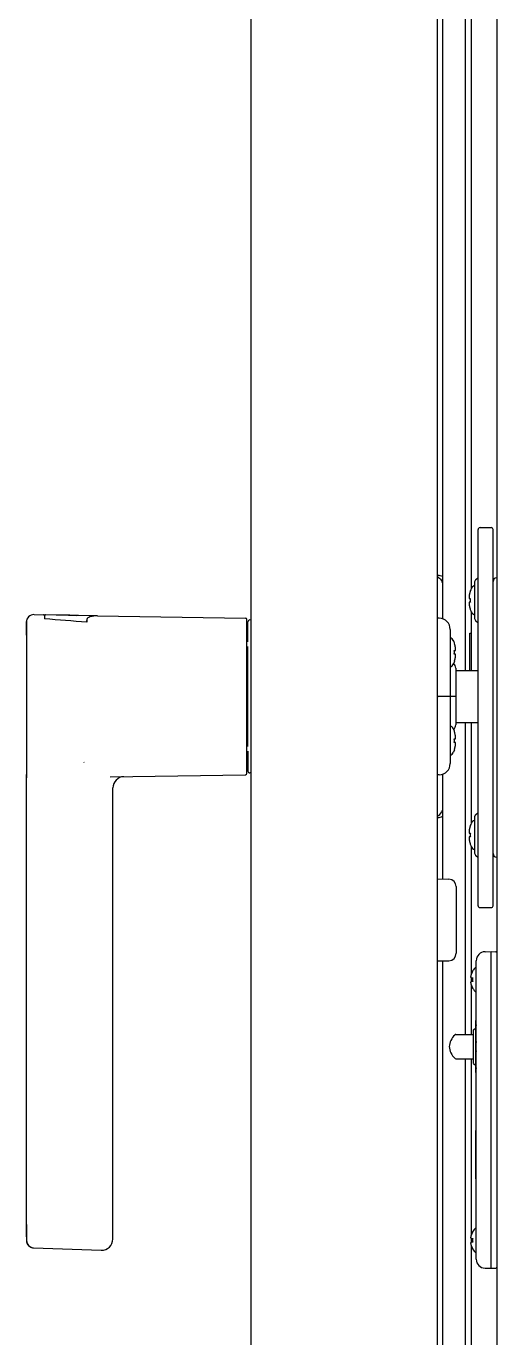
# Model space of a CAD drawing. Header units: millimetres. Extents: x 2482 to 7241, y 2335 to 6851.
# Drawn here: x 3770.6 to 3897, y 4510.7 to 4862.8 of the extents above; entities that cross this region are included whole.
import ezdxf

# ---------------------------------------------------------------- set-up
doc = ezdxf.new("R2010")
doc.units = ezdxf.units.MM
doc.header["$LTSCALE"] = 669.9
doc.layers.get('0').update_dxf_attribs({"linetype": 'CONTINUOUS'})
for name, color, linetype in [('02___PRT_ALL_AXES', 7, 'CONTINUOUS'), ('ASSI', 7, 'CONTINUOUS'), ('GEOM', 7, 'CONTINUOUS')]:
    doc.layers.add(name, color=color, linetype=linetype)

msp = doc.modelspace()

# ---------------------------------------------------------------- linework, layer by layer
at = {"color": 7, "linetype": 'Continuous'}
for p, q in [((3830.95, 5500.37), (3830.95, 3865.37)), ((3880.95, 5453.05), (3880.95, 3865.37)), ((3890.05, 5426.12), (3890.05, 4711.73)), ((3889.84, 4711.2), (3889.86, 4711.2)), ((3889.51, 4709.63), (3889.51, 4709.61)), ((3889.51, 4709.2), (3889.86, 4709.2)), ((3889.86, 4708.2), (3889.51, 4708.2)), ((3889.51, 4707.77), (3889.51, 4707.7)), ((3772.71, 4704.82), (3775.23, 4704.78)), ((3775.51, 4704.58), (3775.52, 4703.68)), ((3778.64, 4704.72), (3775.75, 4704.77)), ((3789.76, 4704.54), (3829.51, 4703.87)), ((3829.85, 4662.21), (3829.85, 4703.52)), ((3830.95, 4703.38), (3830.66, 4703.39)), ((3889.86, 4706.2), (3889.84, 4706.2)), ((3890.05, 4705.67), (3890.05, 4689.87)), ((3830.15, 4697.51), (3830.15, 4702.89)), ((3889.7, 4689.87), (3889.7, 4699.87)), ((3889.7, 4699.87), (3890.05, 4699.86)), ((3830.15, 4669.45), (3830.15, 4696.29)), ((3885.56, 4697.22), (3885.31, 4697.84)), ((3885.55, 4697.21), (3885.56, 4697.21)), ((3885.55, 4695.21), (3885.89, 4695.21)), ((3885.89, 4694.21), (3885.55, 4694.21)), ((3885.89, 4695.28), (3885.9, 4695.3)), ((3885.89, 4694.14), (3885.89, 4694.21)), ((3885.56, 4692.21), (3885.31, 4691.58)), ((3885.56, 4692.21), (3885.55, 4692.21)), ((3885.95, 4689.87), (3891.95, 4689.87)), ((3881.49, 4682.87), (3881.2, 4682.87)), ((3885.95, 4675.87), (3891.95, 4675.87)), ((3890.05, 4675.87), (3890.05, 4648.73)), ((3885.56, 4673.53), (3885.31, 4674.15)), ((3885.55, 4673.52), (3885.56, 4673.52)), ((3830.15, 4668.22), (3830.15, 4662.85)), ((3885.56, 4668.52), (3885.31, 4667.9)), ((3885.55, 4671.52), (3885.89, 4671.52)), ((3885.89, 4670.52), (3885.55, 4670.52)), ((3885.56, 4668.52), (3885.55, 4668.52)), ((3885.89, 4671.59), (3885.9, 4671.62)), ((3885.89, 4670.45), (3885.89, 4670.52)), ((3793.11, 4661.26), (3829.51, 4661.86)), ((3830.95, 4662.35), (3830.66, 4662.35)), ((3793.87, 4537.23), (3793.87, 4658.32)), ((3889.84, 4648.2), (3889.86, 4648.2)), ((3889.51, 4646.63), (3889.51, 4646.61)), ((3889.51, 4646.2), (3889.86, 4646.2)), ((3889.86, 4645.2), (3889.51, 4645.2)), ((3889.51, 4644.77), (3889.51, 4644.7)), ((3889.86, 4643.2), (3889.84, 4643.2)), ((3890.05, 4642.67), (3890.05, 4608.19)), ((3893.81, 4614.34), (3895.45, 4614.37)), ((3895.45, 4529.37), (3895.45, 4614.37)), ((3895.45, 4614.37), (3896.71, 4614.35)), ((3890.47, 4609.17), (3890.51, 4609.17)), ((3889.95, 4607.44), (3889.96, 4607.37)), ((3889.95, 4606.3), (3889.95, 4606.28)), ((3889.96, 4607.37), (3890.51, 4607.37)), ((3890.51, 4606.37), (3889.96, 4606.37)), ((3890.05, 4607.37), (3890.05, 4606.37)), ((3890.05, 4605.54), (3890.05, 4592.12)), ((3890.51, 4604.57), (3890.47, 4604.57)), ((3891.2, 4595.85), (3891.21, 4595.87)), ((3891.2, 4595.85), (3891.2, 4581.89)), ((3891.21, 4595.87), (3891.45, 4595.87)), ((3890.7, 4593.37), (3891.2, 4593.87)), ((3890.7, 4584.37), (3890.7, 4593.37)), ((3890.05, 4585.62), (3890.05, 4538.19)), ((3890.7, 4584.37), (3891.2, 4583.87)), ((3891.2, 4581.88), (3891.21, 4581.87)), ((3891.45, 4581.87), (3891.21, 4581.87)), ((3890.47, 4539.17), (3890.51, 4539.17)), ((3889.95, 4537.44), (3889.96, 4537.37)), ((3889.95, 4536.3), (3889.95, 4536.28)), ((3889.96, 4537.37), (3890.51, 4537.37)), ((3890.51, 4536.37), (3889.96, 4536.37)), ((3890.05, 4537.37), (3890.05, 4536.37)), ((3890.05, 4535.54), (3890.05, 3959.62)), ((3890.51, 4534.57), (3890.47, 4534.57)), ((3895.45, 4529.37), (3896.71, 4529.39))]:
    msp.add_line(p, q, dxfattribs=at)
at = {"linetype": 'Continuous'}
msp.add_line((3896.95, 5499.77), (3896.95, 3837.47), dxfattribs=at)
at = {"color": 7, "linetype": 'Continuous'}
for centre, radius, start, end in [((3896.52, 4708.87), 7.05, 167.713, 168.5545), ((3896.51, 4708.88), 7.04, 166.9813, 167.713), ((3896.5, 4708.88), 7.04, 165.9864, 166.9813), ((3896.49, 4708.88), 7.03, 165.4184, 165.9863), ((3896.49, 4708.88), 7.02, 164.1457, 165.4184), ((3896.48, 4708.88), 7.02, 163.8618, 164.1456), ((3896.48, 4708.89), 7.01, 162.3052, 163.8619), ((3896.47, 4708.89), 7.01, 160.741, 162.3051), ((3896.45, 4708.9), 7, 155.2801, 160.8179), ((3891.46, 4711.2), 1.5, 109.7221, 155.2801), ((3893.78, 4709.45), 4.27, 178.909, 179.4642), ((3893.78, 4709.45), 4.28, 179.464, 180.4068), ((3893.78, 4709.45), 4.27, 180.4067, 180.8922), ((3893.77, 4709.45), 4.26, 180.8923, 181.3639), ((3893.77, 4707.95), 4.26, 178.6361, 179.1077), ((3893.78, 4707.95), 4.27, 179.1077, 179.5933), ((3893.78, 4707.95), 4.28, 179.5932, 180.1029), ((3893.78, 4707.95), 4.28, 180.1029, 180.536), ((3893.78, 4707.95), 4.27, 180.5359, 181.091), ((3896.65, 4708.85), 7.19, 171.7035, 173.2535), ((3893.68, 4709.45), 4.18, 176.6153, 177.5762), ((3893.74, 4709.45), 4.24, 177.8846, 178.5233), ((3893.76, 4709.45), 4.26, 178.523, 178.9089), ((3893.75, 4709.45), 4.24, 181.3637, 181.9484), ((3893.73, 4709.45), 4.22, 181.9486, 182.3513), ((3893.68, 4709.44), 4.18, 182.3502, 183.3845), ((3893.68, 4707.95), 4.18, 176.6155, 177.6498), ((3893.73, 4707.95), 4.22, 177.6487, 178.0514), ((3893.75, 4707.95), 4.24, 178.0516, 178.6363), ((3893.76, 4707.95), 4.26, 181.091, 181.477), ((3893.74, 4707.95), 4.24, 181.4767, 182.1153), ((3893.72, 4707.95), 4.21, 182.1156, 182.4248), ((3896.65, 4708.54), 7.19, 186.7465, 188.2965), ((3896.6, 4708.86), 7.14, 171.146, 171.7019), ((3896.6, 4708.53), 7.14, 188.2981, 188.854), ((3896.57, 4708.86), 7.11, 170.1319, 171.1462), ((3896.57, 4708.53), 7.11, 188.8538, 189.8681), ((3896.55, 4708.87), 7.09, 169.4086, 170.1316), ((3896.55, 4708.53), 7.09, 189.8684, 190.5914), ((3896.53, 4708.87), 7.07, 168.5546, 169.4087), ((3896.53, 4708.52), 7.07, 190.5913, 191.4454), ((3896.52, 4708.52), 7.05, 191.4455, 192.287), ((3896.51, 4708.52), 7.04, 192.287, 193.0187), ((3896.5, 4708.52), 7.04, 193.0187, 194.0136), ((3897.01, 4708.7), 7.17, 176.0041, 178.6706), ((3897.02, 4708.7), 7.18, 178.6697, 181.3303), ((3897.01, 4708.7), 7.17, 181.3294, 183.9959), ((3449.21, 428.41), 4287.7, 85.48322, 85.63542), ((3829.5, 4703.52), 0.35, 0.0051, 89.0452), ((3830.65, 4702.89), 0.5, 89.5, 180), ((3896.49, 4708.51), 7.03, 194.0137, 194.5816), ((3896.49, 4708.51), 7.02, 194.5816, 195.8543), ((3896.48, 4708.51), 7.02, 195.8544, 196.1382), ((3896.48, 4708.51), 7.01, 196.1381, 197.6948), ((3896.47, 4708.51), 7.01, 197.6949, 199.259), ((3896.45, 4708.5), 7, 199.1821, 204.7199), ((3891.46, 4706.2), 1.5, 204.7199, 250.2779), ((3883.95, 4697.21), 1.5, 24.7199, 70.2058), ((3878.93, 4694.9), 7.01, 17.6949, 19.259), ((3878.93, 4694.9), 7.01, 16.1381, 17.6948), ((3878.92, 4694.9), 7.02, 15.8544, 16.1382), ((3878.92, 4694.9), 7.02, 14.5816, 15.8543), ((3878.91, 4694.89), 7.03, 14.0137, 14.5816), ((3878.9, 4694.89), 7.04, 13.0187, 14.0136), ((3878.89, 4694.89), 7.04, 12.287, 13.0187), ((3878.88, 4694.89), 7.05, 11.4455, 12.287), ((3878.87, 4694.89), 7.07, 10.5913, 11.4454), ((3878.4, 4694.71), 7.16, 2.6647, 3.9969), ((3878.39, 4694.71), 7.18, 1.3328, 2.6648), ((3878.39, 4694.71), 7.18, 357.335, 358.667), ((3878.4, 4694.71), 7.16, 356.0031, 357.3351), ((3878.38, 4694.71), 7.18, 358.6669, 1.3329), ((3878.92, 4694.53), 7.02, 344.1457, 345.4184), ((3878.91, 4694.53), 7.03, 345.4184, 345.9863), ((3878.9, 4694.53), 7.04, 345.9864, 346.9813), ((3878.89, 4694.53), 7.04, 346.9813, 347.713), ((3878.88, 4694.53), 7.05, 347.713, 348.5545), ((3878.87, 4694.54), 7.07, 348.5546, 349.4087), ((3878.85, 4694.88), 7.09, 9.8684, 10.5914), ((3878.85, 4694.54), 7.09, 349.4086, 350.1316), ((3878.83, 4694.88), 7.11, 8.8538, 9.8681), ((3878.83, 4694.54), 7.11, 350.1319, 351.1462), ((3878.8, 4694.87), 7.14, 8.2981, 8.854), ((3878.8, 4694.55), 7.14, 351.146, 351.7019), ((3878.75, 4694.87), 7.19, 6.7465, 8.2965), ((3878.75, 4694.56), 7.19, 351.7035, 353.2535), ((3881.72, 4695.47), 4.18, 2.3502, 3.3845), ((3881.68, 4695.46), 4.22, 1.9486, 2.3513), ((3881.72, 4695.46), 4.18, 356.6153, 357.5762), ((3881.68, 4693.96), 4.21, 2.1156, 2.4248), ((3881.68, 4693.96), 4.22, 357.6487, 358.0514), ((3881.72, 4693.96), 4.18, 356.6155, 357.6498), ((3881.65, 4695.46), 4.24, 1.3637, 1.9484), ((3881.64, 4695.46), 4.26, 0.8923, 1.3639), ((3881.62, 4695.46), 4.27, 0.4067, 0.8922), ((3881.62, 4695.46), 4.28, 359.464, 0.4068), ((3881.63, 4695.46), 4.27, 358.909, 359.4642), ((3881.64, 4695.46), 4.26, 358.523, 358.9089), ((3881.66, 4695.46), 4.24, 357.8846, 358.5233), ((3881.66, 4693.96), 4.24, 1.4767, 2.1153), ((3881.64, 4693.96), 4.26, 1.091, 1.477), ((3881.63, 4693.96), 4.27, 0.5359, 1.091), ((3881.62, 4693.96), 4.28, 0.1029, 0.536), ((3881.62, 4693.96), 4.28, 359.5932, 0.1029), ((3881.62, 4693.96), 4.27, 359.1077, 359.5933), ((3881.64, 4693.96), 4.26, 358.6361, 359.1077), ((3881.65, 4693.96), 4.24, 358.0516, 358.6363), ((3883.95, 4692.21), 1.5, 289.7942, 335.2801), ((3878.93, 4694.52), 7.01, 340.741, 342.3051), ((3878.93, 4694.52), 7.01, 342.3052, 343.8619), ((3878.92, 4694.53), 7.02, 343.8618, 344.1456), ((3881.2, 4683.12), 0.25, 180, 270), ((3881.2, 4682.62), 0.25, 90, 180), ((3883.95, 4673.52), 1.5, 24.7199, 70.2058), ((3878.93, 4671.21), 7.01, 17.6949, 19.259), ((3878.93, 4671.21), 7.01, 16.1381, 17.6948), ((3878.92, 4671.21), 7.02, 15.8544, 16.1382), ((3878.92, 4671.21), 7.02, 14.5816, 15.8543), ((3878.91, 4671.21), 7.03, 14.0137, 14.5816), ((3878.9, 4671.21), 7.04, 13.0187, 14.0136), ((3878.89, 4671.2), 7.04, 12.287, 13.0187), ((3878.88, 4671.2), 7.05, 11.4455, 12.287), ((3878.87, 4671.2), 7.07, 10.5913, 11.4454), ((3878.85, 4671.2), 7.09, 9.8684, 10.5914), ((3878.83, 4671.19), 7.11, 8.8538, 9.8681), ((3878.8, 4671.19), 7.14, 8.2981, 8.854), ((3878.75, 4671.18), 7.19, 6.7465, 8.2965), ((3881.72, 4671.78), 4.18, 2.3502, 3.3845), ((3881.68, 4671.78), 4.22, 1.9486, 2.3513), ((3881.65, 4671.77), 4.24, 1.3637, 1.9484), ((3881.64, 4671.77), 4.26, 0.8923, 1.3639), ((3881.62, 4671.77), 4.27, 0.4067, 0.8922), ((3881.62, 4671.77), 4.28, 359.464, 0.4068), ((3881.63, 4671.77), 4.27, 358.909, 359.4642), ((3881.64, 4671.77), 4.26, 358.523, 358.9089), ((3881.66, 4671.77), 4.24, 357.8846, 358.5233), ((3878.4, 4671.02), 7.16, 2.6647, 3.9969), ((3878.39, 4671.02), 7.18, 1.3328, 2.6648), ((3878.39, 4671.02), 7.18, 357.335, 358.667), ((3878.4, 4671.02), 7.16, 356.0031, 357.3351), ((3878.93, 4670.83), 7.01, 340.741, 342.3051), ((3878.38, 4671.02), 7.18, 358.6669, 1.3329), ((3878.93, 4670.84), 7.01, 342.3052, 343.8619), ((3878.92, 4670.84), 7.02, 343.8618, 344.1456), ((3878.92, 4670.84), 7.02, 344.1457, 345.4184), ((3878.91, 4670.84), 7.03, 345.4184, 345.9863), ((3878.9, 4670.84), 7.04, 345.9864, 346.9813), ((3878.89, 4670.84), 7.04, 346.9813, 347.713), ((3878.88, 4670.85), 7.05, 347.713, 348.5545), ((3878.87, 4670.85), 7.07, 348.5546, 349.4087), ((3878.85, 4670.85), 7.09, 349.4086, 350.1316), ((3878.83, 4670.86), 7.11, 350.1319, 351.1462), ((3878.8, 4670.86), 7.14, 351.146, 351.7019), ((3878.75, 4670.87), 7.19, 351.7035, 353.2535), ((3881.72, 4671.77), 4.18, 356.6153, 357.5762), ((3881.68, 4670.28), 4.21, 2.1156, 2.4248), ((3881.68, 4670.27), 4.22, 357.6487, 358.0514), ((3881.72, 4670.27), 4.18, 356.6155, 357.6498), ((3881.66, 4670.27), 4.24, 1.4767, 2.1153), ((3881.64, 4670.27), 4.26, 1.091, 1.477), ((3881.63, 4670.27), 4.27, 0.5359, 1.091), ((3881.62, 4670.27), 4.28, 0.1029, 0.536), ((3881.62, 4670.27), 4.28, 359.5932, 0.1029), ((3881.62, 4670.27), 4.27, 359.1077, 359.5933), ((3881.64, 4670.27), 4.26, 358.6361, 359.1077), ((3881.65, 4670.27), 4.24, 358.0516, 358.6363), ((3883.95, 4668.52), 1.5, 289.7942, 335.2801), ((3829.5, 4662.21), 0.35, 270.9547, 359.9928), ((3830.65, 4662.85), 0.5, 180, 270.5), ((3896.57, 4645.86), 7.11, 170.1319, 171.1462), ((3896.55, 4645.87), 7.09, 169.4086, 170.1316), ((3896.53, 4645.87), 7.07, 168.5546, 169.4087), ((3896.52, 4645.87), 7.05, 167.713, 168.5545), ((3896.51, 4645.88), 7.04, 166.9813, 167.713), ((3896.5, 4645.88), 7.04, 165.9864, 166.9813), ((3896.49, 4645.88), 7.03, 165.4184, 165.9863), ((3896.49, 4645.88), 7.02, 164.1457, 165.4184), ((3896.48, 4645.88), 7.02, 163.8618, 164.1456), ((3896.48, 4645.89), 7.01, 162.3052, 163.8619), ((3896.47, 4645.89), 7.01, 160.741, 162.3051), ((3896.45, 4645.9), 7, 155.2801, 160.8179), ((3891.46, 4648.2), 1.5, 109.7221, 155.2801), ((3893.78, 4646.45), 4.27, 178.909, 179.4642), ((3893.78, 4646.45), 4.28, 179.464, 180.4068), ((3893.78, 4646.45), 4.27, 180.4067, 180.8922), ((3893.77, 4646.45), 4.26, 180.8923, 181.3639), ((3893.77, 4644.95), 4.26, 178.6361, 179.1077), ((3893.78, 4644.95), 4.27, 179.1077, 179.5933), ((3893.78, 4644.95), 4.28, 179.5932, 180.1029), ((3893.78, 4644.95), 4.28, 180.1029, 180.536), ((3893.78, 4644.95), 4.27, 180.5359, 181.091), ((3896.65, 4645.85), 7.19, 171.7035, 173.2535), ((3893.68, 4646.45), 4.18, 176.6153, 177.5762), ((3893.74, 4646.45), 4.24, 177.8846, 178.5233), ((3893.76, 4646.45), 4.26, 178.523, 178.9089), ((3893.75, 4646.45), 4.24, 181.3637, 181.9484), ((3893.73, 4646.45), 4.22, 181.9486, 182.3513), ((3893.68, 4646.44), 4.18, 182.3502, 183.3845), ((3893.68, 4644.95), 4.18, 176.6155, 177.6498), ((3893.73, 4644.95), 4.22, 177.6487, 178.0514), ((3893.75, 4644.95), 4.24, 178.0516, 178.6363), ((3893.76, 4644.95), 4.26, 181.091, 181.477), ((3893.74, 4644.95), 4.24, 181.4767, 182.1153), ((3893.72, 4644.95), 4.21, 182.1156, 182.4248), ((3896.65, 4645.54), 7.19, 186.7465, 188.2965), ((3896.6, 4645.86), 7.14, 171.146, 171.7019), ((3896.6, 4645.53), 7.14, 188.2981, 188.854), ((3896.57, 4645.53), 7.11, 188.8538, 189.8681), ((3896.55, 4645.53), 7.09, 189.8684, 190.5914), ((3896.53, 4645.52), 7.07, 190.5913, 191.4454), ((3896.52, 4645.52), 7.05, 191.4455, 192.287), ((3896.51, 4645.52), 7.04, 192.287, 193.0187), ((3896.5, 4645.52), 7.04, 193.0187, 194.0136), ((3896.49, 4645.51), 7.03, 194.0137, 194.5816), ((3896.49, 4645.51), 7.02, 194.5816, 195.8543), ((3896.48, 4645.51), 7.02, 195.8544, 196.1382), ((3896.48, 4645.51), 7.01, 196.1381, 197.6948), ((3897.01, 4645.7), 7.17, 176.0041, 178.6706), ((3897.02, 4645.7), 7.18, 178.6697, 181.3303), ((3897.01, 4645.7), 7.17, 181.3294, 183.9959), ((3896.47, 4645.51), 7.01, 197.6949, 199.259), ((3896.45, 4645.5), 7, 199.1821, 204.7199), ((3891.46, 4643.2), 1.5, 204.7199, 250.2779), ((3896.7, 4614.1), 0.25, 0, 89), ((3894.51, 4606.7), 4.7, 159.4813, 161.5344), ((3894.52, 4606.7), 4.72, 158.9977, 159.4819), ((3894.53, 4606.69), 4.72, 157.4524, 158.9975), ((3894.54, 4606.69), 4.73, 156.6826, 157.4526), ((3894.54, 4606.69), 4.73, 155.4278, 156.6825), ((3894.55, 4606.69), 4.74, 154.4598, 155.4278), ((3894.55, 4606.69), 4.74, 153.3188, 154.4598), ((3894.55, 4606.68), 4.75, 151.9926, 153.3187), ((3894.55, 4606.68), 4.75, 151.0316, 151.9926), ((3894.56, 4606.68), 4.75, 148.4659, 151.0313), ((3891.91, 4607.62), 1.97, 175.714, 176.9767), ((3891.9, 4607.62), 1.96, 176.9771, 178.0037), ((3891.89, 4607.62), 1.95, 178.0037, 179.0738), ((3891.89, 4607.62), 1.95, 179.0741, 181.1541), ((3891.89, 4607.62), 1.95, 181.1544, 182.3767), ((3891.9, 4607.62), 1.96, 182.3765, 183.2159), ((3891.91, 4607.62), 1.97, 183.2166, 184.6016), ((3891.91, 4606.12), 1.97, 175.3984, 176.7833), ((3891.9, 4606.12), 1.96, 176.7841, 177.6235), ((3891.89, 4606.12), 1.96, 177.6233, 178.8455), ((3891.89, 4606.12), 1.95, 178.8459, 180.9258), ((3891.89, 4606.12), 1.95, 180.9261, 181.9964), ((3891.9, 4606.12), 1.96, 181.9964, 183.0228), ((3891.91, 4606.12), 1.97, 183.0233, 184.286), ((3891.94, 4607.61), 2.01, 172.7256, 174.8598), ((3891.92, 4607.62), 1.98, 174.8627, 175.7144), ((3891.92, 4607.62), 1.98, 184.6009, 185.2558), ((3891.95, 4606.11), 2.01, 172.7259, 174.7415), ((3891.92, 4606.12), 1.98, 184.2856, 185.1372), ((3891.94, 4606.12), 2.01, 185.1401, 187.2744), ((3894.45, 4606.72), 4.64, 163.6036, 165.6824), ((3894.45, 4607.01), 4.64, 194.3176, 196.3964), ((3894.48, 4606.71), 4.67, 162.6228, 163.6051), ((3894.48, 4607.02), 4.67, 196.3949, 197.3772), ((3894.49, 4606.71), 4.68, 161.535, 162.6227), ((3894.49, 4607.03), 4.68, 197.3773, 198.465), ((3894.51, 4607.03), 4.7, 198.4656, 200.5187), ((3894.52, 4607.04), 4.72, 200.5181, 201.0023), ((3894.53, 4607.04), 4.72, 201.0025, 202.5476), ((3894.54, 4607.04), 4.73, 202.5474, 203.3174), ((3894.54, 4607.05), 4.73, 203.3175, 204.5722), ((3894.55, 4607.05), 4.74, 204.5722, 205.5402), ((3894.55, 4607.05), 4.74, 205.5402, 206.6812), ((3894.55, 4607.05), 4.75, 206.6813, 208.0074), ((3894.55, 4607.05), 4.75, 208.0074, 208.9684), ((3894.56, 4607.05), 4.75, 208.9687, 211.5341), ((3894.26, 4606.87), 3.79, 172.4013, 187.5987), ((3889.18, 4588.43), 5, 134.974, 175.0271), ((3886, 4591.62), 0.5, 90, 134.974), ((3889.18, 4589.3), 5, 184.9729, 225.026), ((3886, 4586.12), 0.5, 225.026, 270), ((3891.94, 4537.61), 2.01, 172.7256, 174.8598), ((3894.45, 4536.72), 4.64, 163.6036, 165.6824), ((3894.48, 4536.71), 4.67, 162.6228, 163.6051), ((3894.49, 4536.71), 4.68, 161.535, 162.6227), ((3894.51, 4536.7), 4.7, 159.4813, 161.5344), ((3894.52, 4536.7), 4.72, 158.9977, 159.4819), ((3894.53, 4536.69), 4.72, 157.4524, 158.9975), ((3894.54, 4536.69), 4.73, 156.6826, 157.4526), ((3894.54, 4536.69), 4.73, 155.4278, 156.6825), ((3894.55, 4536.69), 4.74, 154.4598, 155.4278), ((3894.55, 4536.69), 4.74, 153.3188, 154.4598), ((3894.55, 4536.68), 4.75, 151.9926, 153.3187), ((3894.55, 4536.68), 4.75, 151.0316, 151.9926), ((3894.56, 4536.68), 4.75, 148.4659, 151.0313), ((3891.91, 4537.62), 1.97, 175.714, 176.9767), ((3891.9, 4537.62), 1.96, 176.9771, 178.0037), ((3891.89, 4537.62), 1.95, 178.0037, 179.0738), ((3891.89, 4537.62), 1.95, 179.0741, 181.1541), ((3891.89, 4537.62), 1.95, 181.1544, 182.3767), ((3891.9, 4537.62), 1.96, 182.3765, 183.2159), ((3891.91, 4537.62), 1.97, 183.2166, 184.6016), ((3891.91, 4536.12), 1.97, 175.3984, 176.7833), ((3891.9, 4536.12), 1.96, 176.7841, 177.6235), ((3891.89, 4536.12), 1.96, 177.6233, 178.8455), ((3891.89, 4536.12), 1.95, 178.8459, 180.9258), ((3891.89, 4536.12), 1.95, 180.9261, 181.9964), ((3891.9, 4536.12), 1.96, 181.9964, 183.0228), ((3891.91, 4536.12), 1.97, 183.0233, 184.286), ((3891.92, 4537.62), 1.98, 174.8627, 175.7144), ((3891.92, 4537.62), 1.98, 184.6009, 185.2558), ((3891.95, 4536.11), 2.01, 172.7259, 174.7415), ((3891.92, 4536.12), 1.98, 184.2856, 185.1372), ((3891.94, 4536.12), 2.01, 185.1401, 187.2744), ((3894.45, 4537.01), 4.64, 194.3176, 196.3964), ((3894.48, 4537.02), 4.67, 196.3949, 197.3772), ((3894.49, 4537.03), 4.68, 197.3773, 198.465), ((3894.51, 4537.03), 4.7, 198.4656, 200.5187), ((3894.52, 4537.04), 4.72, 200.5181, 201.0023), ((3894.53, 4537.04), 4.72, 201.0025, 202.5476), ((3894.54, 4537.04), 4.73, 202.5474, 203.3174), ((3894.54, 4537.05), 4.73, 203.3175, 204.5722), ((3894.55, 4537.05), 4.74, 204.5722, 205.5402), ((3894.55, 4537.05), 4.74, 205.5402, 206.6812), ((3894.55, 4537.05), 4.75, 206.6813, 208.0074), ((3894.55, 4537.05), 4.75, 208.0074, 208.9684), ((3894.56, 4537.05), 4.75, 208.9687, 211.5341), ((3894.26, 4536.87), 3.79, 172.4013, 187.5987), ((3896.7, 4529.64), 0.25, 271, 360)]:
    msp.add_arc(centre, radius, start, end, dxfattribs=at)
for points, knots in [([(3775.51, 4704.58), (3775.49, 4704.61), (3775.42, 4704.7), (3775.31, 4704.78), (3775.23, 4704.78)], [0, 0, 0, 0, 0.322255, 1, 1, 1, 1]), ([(3891.45, 4594.76), (3891.3, 4593.97), (3891.12, 4592.37), (3891.3, 4590.76), (3891.45, 4589.97)], [0, 0, 0, 0, 0.5, 1, 1, 1, 1]), ([(3891.45, 4587.76), (3891.3, 4586.97), (3891.12, 4585.37), (3891.3, 4583.76), (3891.45, 4582.97)], [0, 0, 0, 0, 0.5, 1, 1, 1, 1])]:
    msp.add_open_spline(points, degree=3, knots=knots, dxfattribs=at)
at = {"layer": '02___PRT_ALL_AXES', "color": 7, "linetype": 'Continuous'}
for p, q in [((3885.95, 4689.87), (3891.95, 4689.87)), ((3885.95, 4675.87), (3891.95, 4675.87))]:
    msp.add_line(p, q, dxfattribs=at)
at = {"layer": 'ASSI', "color": 7, "linetype": 'Continuous'}
for p, q in [((3880.95, 4715.37), (3881.09, 4715.37)), ((3829.85, 4697.77), (3830.15, 4697.77)), ((3829.85, 4693.77), (3830.15, 4693.77)), ((3829.85, 4671.96), (3830.15, 4671.96)), ((3829.85, 4667.96), (3830.15, 4667.96)), ((3891.28, 4651.12), (3891.95, 4651.74)), ((3880.95, 4650.37), (3881.09, 4650.37)), ((3891.28, 4640.28), (3891.95, 4639.66)), ((3886, 4592.12), (3890.7, 4592.12)), ((3886, 4585.62), (3890.7, 4585.62)), ((3891.45, 4566.47), (3891.4, 4566.47)), ((3891.4, 4553.27), (3891.45, 4553.27))]:
    msp.add_line(p, q, dxfattribs=at)
for centre, radius, start, end in [((3871.8, 4707.87), 12, 27.4562, 29.8633), ((3871.8, 4657.87), 12, 330.1367, 332.5401), ((3894.57, 4606.67), 4.8, 130.6007, 148.5421), ((3894.57, 4607.07), 4.8, 211.4579, 229.3993), ((3894.57, 4536.67), 4.8, 130.6007, 148.5421), ((3894.57, 4537.07), 4.8, 211.4579, 229.3993)]:
    msp.add_arc(centre, radius, start, end, dxfattribs=at)
at = {"layer": 'GEOM', "color": 7, "linetype": 'Continuous'}
for p, q in [((3888.45, 5374.31), (3888.45, 4689.87)), ((3882.45, 4703.67), (3882.45, 5342.37)), ((3892.45, 4728.2), (3895.45, 4728.2)), ((3891.95, 4626.7), (3891.95, 4727.7)), ((3895.95, 4626.7), (3895.95, 4727.7)), ((3891.95, 4714.74), (3891.28, 4714.12)), ((3890.95, 4713.38), (3890.95, 4704.01)), ((3772.69, 4704.82), (3772.67, 4704.82)), ((3772.71, 4704.82), (3775.75, 4704.77)), ((3781.56, 4704.67), (3778.64, 4704.72)), ((3781.99, 4704.67), (3784.2, 4704.63)), ((3789.25, 4704.54), (3784.62, 4704.62)), ((3786.88, 4703.52), (3786.88, 4702.8)), ((3881.49, 4703.86), (3880.95, 4703.87)), ((3770.64, 4702.87), (3770.61, 4701.87)), ((3770.61, 4701.87), (3770.64, 4699.36)), ((3770.67, 4701.87), (3770.61, 4701.87)), ((3770.67, 4702.82), (3770.67, 4699.25)), ((3786.82, 4703.24), (3786.83, 4702.8)), ((3884.45, 4700.86), (3884.45, 4664.87)), ((3891.28, 4703.28), (3891.95, 4702.66)), ((3770.68, 4699.25), (3770.68, 4661.92)), ((3885.95, 4690.47), (3885.95, 4675.26)), ((3885.95, 4682.87), (3881.49, 4682.87)), ((3888.45, 4675.87), (3888.45, 4592.12)), ((3786.12, 4665.23), (3786.13, 4665.13)), ((3770.67, 4661.92), (3770.67, 4661.06)), ((3770.68, 4661.06), (3770.68, 4661.92)), ((3770.68, 4537.86), (3770.68, 4661.06)), ((3793.11, 4661.26), (3829.51, 4661.86)), ((3881.49, 4661.87), (3880.95, 4661.87)), ((3882.45, 4633.84), (3882.45, 4662.07)), ((3881.09, 4650.37), (3880.95, 4650.37)), ((3890.95, 4650.38), (3890.95, 4641.01)), ((3891.28, 4640.28), (3891.95, 4639.66)), ((3880.95, 4633.87), (3884.09, 4633.81)), ((3886.05, 4631.81), (3886.05, 4613.92)), ((3892.45, 4626.2), (3895.45, 4626.2)), ((3880.95, 4611.87), (3884.09, 4611.92)), ((3882.45, 4179.07), (3882.45, 4611.89)), ((3891.45, 4531.8), (3891.45, 4611.94)), ((3893.81, 4614.34), (3895.45, 4614.37)), ((3888.45, 4585.62), (3888.45, 4177.62)), ((3891.3, 4553.37), (3891.3, 4566.37)), ((3770.65, 4541.12), (3770.65, 4536.87)), ((3772.61, 4534.87), (3790.76, 4534.23)), ((3893.81, 4529.4), (3895.45, 4529.37))]:
    msp.add_line(p, q, dxfattribs=at)
msp.add_lwpolyline([(3775.75, 4704.77), (3775.67, 4704.77), (3775.61, 4704.76)], dxfattribs=at)
for centre, radius, start, end in [((3892.45, 4727.7), 0.5, 90, 180), ((3895.45, 4727.7), 0.5, 0.0003, 90), ((3891.95, 4713.38), 1, 132.5104, 180), ((3896.95, 4713.7), 1, 90, 180), ((3772.64, 4702.82), 2, 89.0452, 178.5), ((3775.68, 4704.39), 0.384, 126.7473, 132.161), ((3775.66, 4704.4), 0.365, 98.6393, 101.3741), ((3784.35, 4687.51), 17.11, 89.0947, 89.9679), ((3789.79, 4698.89), 5.65, 95.3925, 97.2068), ((3881.45, 4700.86), 3, 0, 89.25), ((3891.95, 4704.01), 1, 180, 227.4896), ((3829.65, 4698.32), 0.5, 293.6807, 360), ((3884.45, 4690.47), 1.5, 0, 53.2681), ((3884.45, 4675.26), 1.5, 306.7319, 360), ((3829.65, 4667.42), 0.5, 0, 66.3193), ((3881.45, 4664.87), 3, 270.75, 360), ((3796.87, 4658.32), 3, 90.9548, 180), ((3879.57, 4653.41), 3.04, 296.9782, 330.187), ((3891.95, 4650.38), 1, 132.5104, 180), ((3891.95, 4641.01), 1, 180, 227.4896), ((3896.95, 4640.7), 1, 180, 270), ((3884.05, 4631.81), 2, 0, 89), ((3892.45, 4626.7), 0.5, 180, 270), ((3895.45, 4626.7), 0.5, 270, 359.9997), ((3884.05, 4613.92), 2, 271, 360), ((3893.85, 4611.94), 2.4, 91, 180), ((3891.4, 4566.37), 0.1, 90, 180), ((3891.4, 4553.37), 0.1, 180, 270), ((3772.66, 4536.87), 2.01, 180.0444, 193.2585), ((3772.65, 4536.87), 2, 180, 268), ((3772.68, 4536.87), 2, 180.006, 267.9939), ((3772.65, 4536.86), 1.99, 193.256, 200.6188), ((3772.66, 4536.87), 2, 200.6405, 210.4294), ((3772.65, 4536.86), 2, 210.4373, 217.7349), ((3772.66, 4536.87), 2.01, 217.7535, 227.6159), ((3772.65, 4536.86), 2, 227.6188, 234.7885), ((3772.66, 4536.87), 2, 234.8108, 244.9305), ((3772.65, 4536.86), 1.99, 244.9366, 251.8963), ((3772.66, 4536.88), 2.01, 251.9269, 267.9441), ((3790.87, 4537.23), 3, 268, 360), ((3893.85, 4531.8), 2.4, 180, 269)]:
    msp.add_arc(centre, radius, start, end, dxfattribs=at)
msp.add_ellipse((3772.67, 4702.82), major_axis=(2, -0.03), ratio=0.999998, start_param=1.570796, end_param=3.158258, dxfattribs=at)
for points, knots in [([(3880.96, 4715.04), (3881.09, 4714.97), (3881.59, 4714.67), (3882, 4714.22), (3882.21, 4713.84)], [0, 0, 0, 0, 0.253558, 1, 1, 1, 1]), ([(3783.72, 4704.62), (3783.58, 4704.62), (3783, 4704.62), (3782.42, 4704.64), (3781.99, 4704.66)], [0, 0, 0, 0, 0.244688, 1, 1, 1, 1]), ([(3784.36, 4704.62), (3784.31, 4704.62), (3784.09, 4704.62), (3783.88, 4704.62), (3783.72, 4704.62)], [0, 0, 0, 0, 0.235928, 1, 1, 1, 1]), ([(3787.41, 4704.1), (3787.33, 4704.07), (3787.08, 4703.98), (3786.88, 4703.71), (3786.88, 4703.52)], [0, 0, 0, 0, 0.31099, 1, 1, 1, 1]), ([(3789.08, 4704.5), (3788.95, 4704.48), (3788.38, 4704.39), (3787.83, 4704.23), (3787.41, 4704.1)], [0, 0, 0, 0, 0.23155, 1, 1, 1, 1])]:
    msp.add_open_spline(points, degree=3, knots=knots, dxfattribs=at)
for points in [[(3882.45, 4715.04), (3882.03, 4715.25), (3881.56, 4715.37), (3881.09, 4715.37)], [(3775.46, 4704.7), (3775.49, 4704.72), (3775.54, 4704.75), (3775.59, 4704.76)], [(3781.99, 4704.66), (3781.84, 4704.67), (3781.7, 4704.67), (3781.56, 4704.67)], [(3789.76, 4704.54), (3789.59, 4704.54), (3789.43, 4704.53), (3789.26, 4704.52)], [(3881.09, 4650.37), (3881.56, 4650.37), (3882.04, 4650.48), (3882.46, 4650.7)]]:
    msp.add_open_spline(points, degree=3, dxfattribs=at)

doc.saveas('drawing.dxf')
